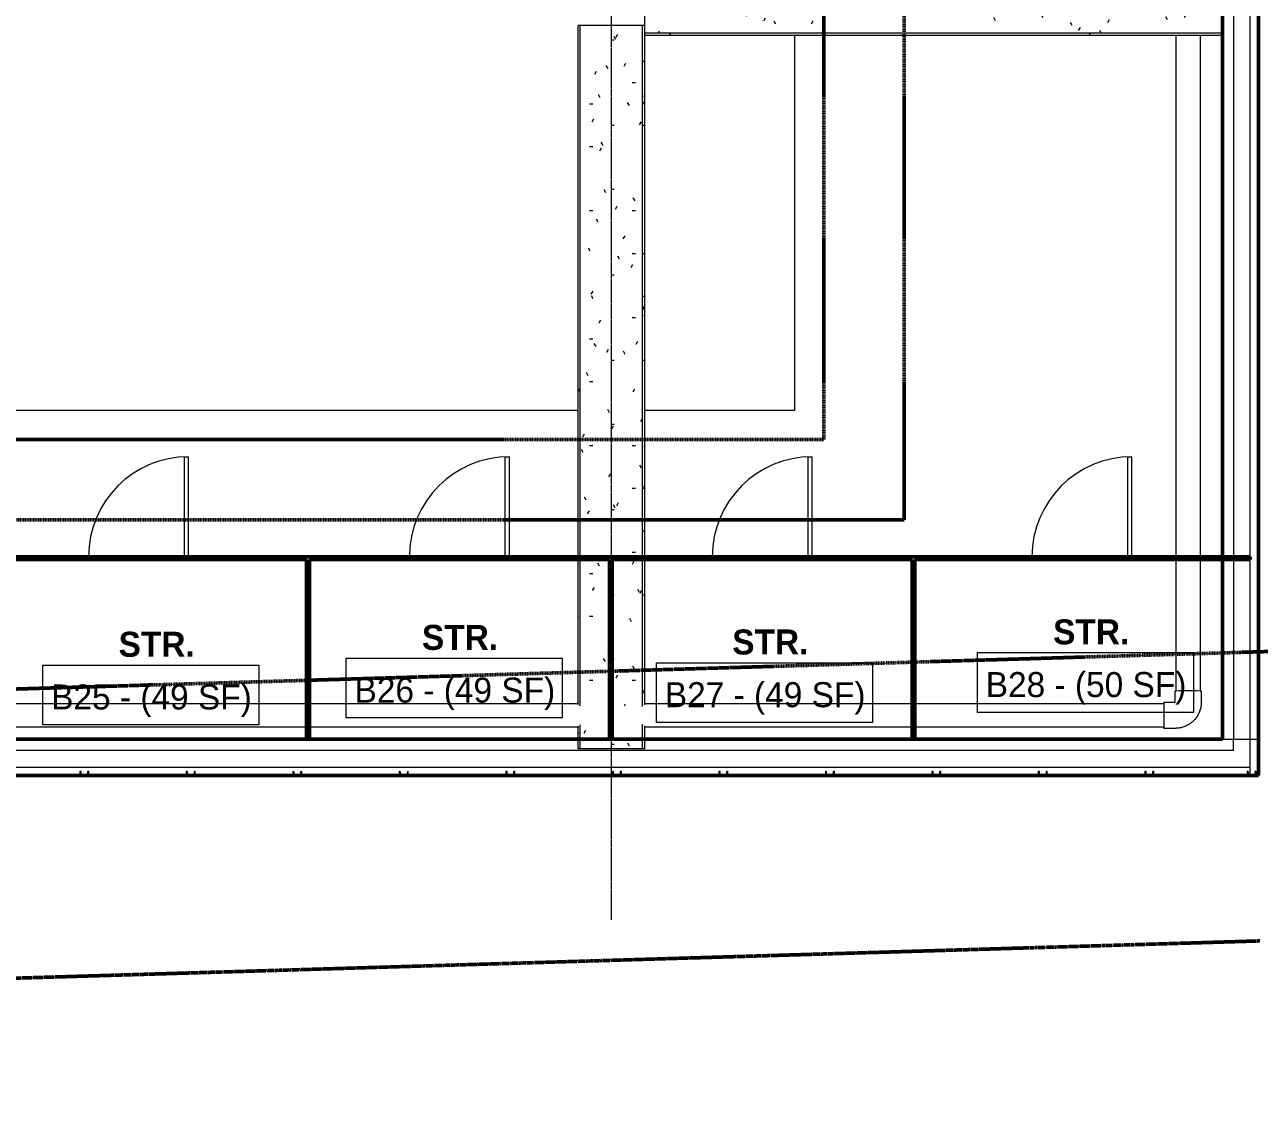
# Model space of a CAD drawing. Header units: inches. Extents: x -4235 to -464, y 9706 to 12365.
# Drawn here: x -2384.5 to -1940.1, y 9772 to 10158.3 of the extents above; entities that cross this region are included whole.
import ezdxf

# ---------------------------------------------------------------- set-up
doc = ezdxf.new("R2010")
doc.units = ezdxf.units.IN
doc.header["$MEASUREMENT"] = 0
for name, pattern in [('Dash 1_16_', [0.125, 0.0625, -0.0625]), ('Double Dash 3_8_', [1, 0.375, -0.125, 0.125, -0.125, 0.125, -0.125]), ('Grid Line 1_2_', [0.875, 0.5, -0.125, 0.125, -0.125])]:
    doc.linetypes.add(name, pattern=pattern)
for name, color, linetype, lineweight in [('0-1', 7, 'Continuous', 5), ('0-3', 7, 'Continuous', 9), ('A-AREA-IDEN', 2, 'Continuous', 9), ('A-DOOR-2', 7, 'Continuous', 9), ('A-FLOR-5', 192, 'Continuous', 9), ('A-GLAZ-CWMG', 51, 'Continuous', 9), ('A-WALL', 113, 'Continuous', 13), ('C-PROP-LINE', 91, 'Double Dash 3_8_', 50), ('C-PROP-LINE-1', 91, 'Dash 1_16_', 50), ('P-PIPE-1', 7, 'Continuous', 9), ('P-PIPE-2', 254, 'Continuous', 9), ('S-BEAM', 12, 'Continuous', 9), ('S-BEAM-1', 9, 'Continuous', 9), ('S-FNDN-1', 250, 'Continuous', 50), ('S-FNDN-3', 50, 'Continuous', 9), ('S-FNDN-5', 32, 'Continuous', 50), ('S-FNDN-6', 32, 'Continuous', 9), ('S-GRID-1', 1, 'Grid Line 1_2_', 9)]:
    doc.layers.add(name, color=color, linetype=linetype, lineweight=lineweight)
doc.styles.add('Century Gothic', font='ufonts.com_century-gothic.ttf', dxfattribs={"height": 9})
doc.styles.add('Century Gothic_B', font='GOTHICB.TTF', dxfattribs={"height": 9})

# ---------------------------------------------------------------- blocks, each defined once
blk = doc.blocks.new('CHAINLINK GATE - CHAINLINK GATE-2199385-BACKGROUND - RCP - BASEMENT FLOOR')
at = {"layer": 'A-DOOR-2'}
for p, q in [((16.5, 36.5), (18, 36.5)), ((16.5, 0.5), (16.5, 36.5)), ((18, 0.5), (18, 36.5)), ((16.5, 0.5), (18, 0.5))]:
    blk.add_line(p, q, dxfattribs=at)
blk.add_arc((18, 0.5), 36, 90, 180, dxfattribs=at)
blk = doc.blocks.new('Elbow - PVC - Sch 40 - Standard-V3-BACKGROUND - RCP - BASEMENT FLOOR')
at = {"layer": 'P-PIPE-1'}
for p, q in [((-1970.35, 9914.52), (-1970.35, 9918.52)), ((-1960.97, 9918.52), (-1960.97, 9914.52)), ((-1974.38, 9914.49), (-1970.38, 9914.49)), ((-1970.38, 9905.11), (-1974.38, 9905.11))]:
    blk.add_line(p, q, dxfattribs=at)
at = {"layer": 'P-PIPE-1', "flags": 128}
for points in [[(-1970.38, 9914.49), (-1970.38, 9914.49), (-1970.38, 9914.49), (-1970.38, 9914.49), (-1970.37, 9914.49), (-1970.37, 9914.49), (-1970.37, 9914.49), (-1970.37, 9914.49), (-1970.37, 9914.49), (-1970.37, 9914.49), (-1970.37, 9914.49), (-1970.37, 9914.49), (-1970.37, 9914.49), (-1970.36, 9914.49), (-1970.36, 9914.49), (-1970.36, 9914.49), (-1970.36, 9914.49), (-1970.36, 9914.49), (-1970.36, 9914.49), (-1970.36, 9914.5), (-1970.36, 9914.5)], [(-1970.36, 9914.5), (-1970.36, 9914.5), (-1970.36, 9914.5), (-1970.36, 9914.5), (-1970.35, 9914.5), (-1970.35, 9914.5), (-1970.35, 9914.5), (-1970.35, 9914.5), (-1970.35, 9914.5), (-1970.35, 9914.5), (-1970.35, 9914.51), (-1970.35, 9914.51), (-1970.35, 9914.51), (-1970.35, 9914.51), (-1970.35, 9914.51), (-1970.35, 9914.51), (-1970.35, 9914.51), (-1970.35, 9914.51), (-1970.35, 9914.52), (-1970.35, 9914.52), (-1970.35, 9914.52)], [(-1960.97, 9914.52), (-1960.98, 9914.14), (-1961, 9913.77), (-1961.04, 9913.39), (-1961.09, 9913.02), (-1961.16, 9912.65), (-1961.24, 9912.28), (-1961.34, 9911.92), (-1961.45, 9911.56), (-1961.58, 9911.2), (-1961.72, 9910.85), (-1961.87, 9910.51), (-1962.04, 9910.17), (-1962.22, 9909.84), (-1962.41, 9909.52), (-1962.62, 9909.21), (-1962.84, 9908.9), (-1963.07, 9908.6), (-1963.31, 9908.32), (-1963.56, 9908.04), (-1963.73, 9907.87)], [(-1963.73, 9907.87), (-1964, 9907.61), (-1964.28, 9907.36), (-1964.57, 9907.12), (-1964.87, 9906.89), (-1965.18, 9906.68), (-1965.5, 9906.48), (-1965.83, 9906.29), (-1966.16, 9906.11), (-1966.5, 9905.95), (-1966.84, 9905.8), (-1967.2, 9905.67), (-1967.55, 9905.55), (-1967.91, 9905.44), (-1968.28, 9905.35), (-1968.65, 9905.27), (-1969.02, 9905.21), (-1969.39, 9905.16), (-1969.76, 9905.13), (-1970.14, 9905.12), (-1970.38, 9905.11)]]:
    blk.add_lwpolyline(points, dxfattribs=at)
at = {"layer": 'P-PIPE-1'}
for centre, major_axis, start_param, end_param in [((-1965.66, 9918.52), (4.69, 0), 6.27277, 9.414362), ((-1974.38, 9909.8), (0, 4.69), 0.010416, 0.382599), ((-1974.38, 9909.8), (0, 4.69), 3.152008, 6.293601), ((-1974.38, 9909.8), (0, 4.69), 2.759638, 3.141593)]:
    blk.add_ellipse(centre, major_axis=major_axis, ratio=0.010416, start_param=start_param, end_param=end_param, dxfattribs=at)
blk = doc.blocks.new('CTR - 1st Phase - Common Walls_rvt-1-BACKGROUND - RCP - BASEMENT FLOOR')
at = {"layer": 'P-PIPE-1'}
for p, q in [((-1969.97, 9966.88), (-1969.97, 10154.6)), ((-1961.35, 10154.6), (-1961.35, 9966.88)), ((-1969.97, 9918.52), (-1969.97, 9965.88)), ((-1961.35, 9965.88), (-1961.35, 9918.52)), ((-2391.02, 9914.11), (-2283.02, 9914.11)), ((-2282.02, 9914.11), (-2185.06, 9914.11)), ((-2161.35, 9914.11), (-2065.02, 9914.11)), ((-2064.02, 9914.11), (-1974.38, 9914.11)), ((-2283.02, 9905.49), (-2391.02, 9905.49)), ((-2185.06, 9905.49), (-2282.02, 9905.49)), ((-2065.02, 9905.49), (-2161.35, 9905.49)), ((-1974.38, 9905.49), (-2064.02, 9905.49))]:
    blk.add_line(p, q, dxfattribs=at)
for start_param, end_param in [(4.712389, 6.283185), (3.141593, 4.712389)]:
    blk.add_ellipse((-1974.38, 9909.8), major_axis=(0, 4.31), ratio=0.010416, start_param=start_param, end_param=end_param, dxfattribs=at)
at = {"layer": 'P-PIPE-2'}
for p, q in [((-1969.97, 9965.88), (-1969.97, 9966.88)), ((-1961.35, 9966.88), (-1961.35, 9965.88)), ((-2283.02, 9914.11), (-2282.02, 9914.11)), ((-2065.02, 9914.11), (-2064.02, 9914.11)), ((-2282.02, 9905.49), (-2283.02, 9905.49)), ((-2064.02, 9905.49), (-2065.02, 9905.49))]:
    blk.add_line(p, q, dxfattribs=at)
at = {"layer": 'S-FNDN-1'}
for p, q in [((-2421.52, 9966.88), (-2361.52, 9966.88)), ((-2361.52, 9965.88), (-2391.02, 9965.88)), ((-2361.52, 9966.88), (-2325.52, 9966.88)), ((-2325.52, 9965.88), (-2361.52, 9965.88)), ((-2325.52, 9966.88), (-2246.02, 9966.88)), ((-2283.02, 9965.88), (-2325.52, 9965.88)), ((-2283.02, 9901.19), (-2283.02, 9965.88)), ((-2282.02, 9965.88), (-2282.02, 9901.19)), ((-2246.02, 9965.88), (-2282.02, 9965.88)), ((-2246.02, 9966.88), (-2210.02, 9966.88)), ((-2210.02, 9965.88), (-2246.02, 9965.88)), ((-2210.02, 9966.88), (-2137.02, 9966.88)), ((-2174.02, 9965.88), (-2210.02, 9965.88)), ((-2174.02, 9901.19), (-2174.02, 9965.88)), ((-2173.02, 9965.88), (-2173.02, 9901.19)), ((-2137.02, 9965.88), (-2173.02, 9965.88)), ((-2137.02, 9966.88), (-2101.02, 9966.88)), ((-2101.02, 9965.88), (-2137.02, 9965.88)), ((-2101.02, 9966.88), (-2021.92, 9966.88)), ((-2065.02, 9965.88), (-2101.02, 9965.88)), ((-2065.02, 9901.19), (-2065.02, 9965.88)), ((-2064.02, 9965.88), (-2064.02, 9901.19)), ((-2021.92, 9965.88), (-2064.02, 9965.88)), ((-2021.92, 9966.88), (-1985.92, 9966.88)), ((-1985.92, 9965.88), (-2021.92, 9965.88)), ((-1985.92, 9966.88), (-1943.32, 9966.88)), ((-1943.32, 9965.88), (-1985.92, 9965.88)), ((-1943.32, 9966.88), (-1943.32, 9965.88)), ((-2282.02, 9901.19), (-2283.02, 9901.19)), ((-2173.02, 9901.19), (-2174.02, 9901.19)), ((-2064.02, 9901.19), (-2065.02, 9901.19))]:
    blk.add_line(p, q, dxfattribs=at)
at = {"layer": 'S-FNDN-3'}
for p, q in [((-1949.32, 9966.88), (-1943.32, 9966.88)), ((-1943.32, 9965.88), (-1949.32, 9965.88)), ((-1943.32, 9966.88), (-1943.32, 9965.88))]:
    blk.add_line(p, q, dxfattribs=at)
at = {"layer": '0-3'}
for name, p in [('CHAINLINK GATE - CHAINLINK GATE-2199385-BACKGROUND - RCP - BASEMENT FLOOR', (-2343.52, 9966.38)), ('CHAINLINK GATE - CHAINLINK GATE-2199385-BACKGROUND - RCP - BASEMENT FLOOR', (-2228.02, 9966.38)), ('CHAINLINK GATE - CHAINLINK GATE-2199385-BACKGROUND - RCP - BASEMENT FLOOR', (-2119.02, 9966.38)), ('CHAINLINK GATE - CHAINLINK GATE-2199385-BACKGROUND - RCP - BASEMENT FLOOR', (-2003.92, 9966.38)), ('Elbow - PVC - Sch 40 - Standard-V3-BACKGROUND - RCP - BASEMENT FLOOR', (0, 0))]:
    blk.add_blockref(name, p, dxfattribs=at)
blk = doc.blocks.new('Beam 2 Levels_01 - _B_-2914355-BACKGROUND - RCP - BASEMENT FLOOR')
at = {"layer": 'S-BEAM-1'}
h = blk.add_hatch(dxfattribs=at)
h.set_pattern_fill('FP_59', color=256, style=0, pattern_type=2)
h.set_pattern_definition([(0, (2060.074, -5099.692), (30.72, 5.431), [1.267, -21.773, 1.267, -21.773, -122.88]), (0, (2060.074, -5099.692), (30.72, 5.431), [-46.08, 1.267, -44.813, 1.267, -21.773, -53.76]), (0, (2060.074, -5099.692), (30.72, 5.431), [-115.2, 1.267, -14.093, 1.267, -37.133]), (129.232, (2071.594, -5096.977), (-22.011341, 16.097085), [1.002, -17.213, 1.002, -114.358]), (129.232, (2071.594, -5096.977), (-22.011341, 16.097085), [-19.217, -17.213, 1.002, -35.428, -60.716]), (129.232, (2071.594, -5096.977), (-22.011341, 16.097085), [-72.859, 1.002, -17.213, 1.002, -41.499]), (129.232, (2071.594, -5096.977), (-22.011341, 16.097085), [-92.075, -11.141, 1.002, -29.356]), (230.768, (2075.434, -5086.116), (-8.709237, -21.527142), [1.002, -17.213, 1.002, -114.358]), (230.768, (2075.434, -5086.116), (-8.709237, -21.527142), [-19.217, -17.213, 1.002, -35.428, -60.716]), (230.768, (2075.434, -5086.116), (-8.709237, -21.527142), [-72.859, 1.002, -17.213, 1.002, -41.499]), (230.768, (2075.434, -5086.116), (-8.709237, -21.527142), [-92.075, -11.141, 1.002, -29.356])])
h.paths.add_polyline_path([(-101.26, 11.21), (106.24, 11.21), (106.24, 12), (-101.26, 12)], flags=0)
h = blk.add_hatch(dxfattribs=at)
h.set_pattern_fill('FP_58', color=256, style=0, pattern_type=2)
h.set_pattern_definition([(0, (2060.074, -10166.597), (30.72, 7.68), [1.267, -21.773, 1.267, -21.773, -122.88]), (0, (2060.074, -10166.597), (30.72, 7.68), [-46.08, 1.267, -44.813, 1.267, -21.773, -53.76]), (0, (2060.074, -10166.597), (30.72, 7.68), [-115.2, 1.267, -14.093, 1.267, -37.133]), (120, (2071.594, -10162.757), (-22.011075, 22.7643004), [1.267, -21.773, 1.267, -21.773, -122.88]), (120, (2071.594, -10162.757), (-22.011075, 22.7643004), [-46.08, 1.267, -44.813, 1.267, -21.773, -53.76]), (120, (2071.594, -10162.757), (-22.011075, 22.7643004), [-115.2, 1.267, -14.093, 1.267, -37.133]), (240, (2075.434, -10147.397), (-8.708925, -30.4443004), [1.267, -21.773, 1.267, -21.773, -122.88]), (240, (2075.434, -10147.397), (-8.708925, -30.4443004), [-46.08, 1.267, -44.813, 1.267, -21.773, -53.76]), (240, (2075.434, -10147.397), (-8.708925, -30.4443004), [-115.2, 1.267, -14.093, 1.267, -37.133])])
h.paths.add_polyline_path([(-101.26, -11.21), (106.24, -11.21), (106.24, 11.21), (-101.26, 11.21)], flags=0)
h = blk.add_hatch(dxfattribs=at)
h.set_pattern_fill('FP_57', color=256, style=0, pattern_type=2)
h.set_pattern_definition([(0, (2060.074, -5066.905), (30.72, 5.431), [1.267, -21.773, 1.267, -21.773, -122.88]), (0, (2060.074, -5066.905), (30.72, 5.431), [-46.08, 1.267, -44.813, 1.267, -21.773, -53.76]), (0, (2060.074, -5066.905), (30.72, 5.431), [-115.2, 1.267, -14.093, 1.267, -37.133]), (129.232, (2071.594, -5064.189), (-22.011341, 16.097085), [1.002, -17.213, 1.002, -114.358]), (129.232, (2071.594, -5064.189), (-22.011341, 16.097085), [-19.217, -17.213, 1.002, -35.428, -60.716]), (129.232, (2071.594, -5064.189), (-22.011341, 16.097085), [-72.859, 1.002, -17.213, 1.002, -41.499]), (129.232, (2071.594, -5064.189), (-22.011341, 16.097085), [-92.075, -11.141, 1.002, -29.356]), (230.768, (2075.434, -5053.328), (-8.709237, -21.527142), [1.002, -17.213, 1.002, -114.358]), (230.768, (2075.434, -5053.328), (-8.709237, -21.527142), [-19.217, -17.213, 1.002, -35.428, -60.716]), (230.768, (2075.434, -5053.328), (-8.709237, -21.527142), [-72.859, 1.002, -17.213, 1.002, -41.499]), (230.768, (2075.434, -5053.328), (-8.709237, -21.527142), [-92.075, -11.141, 1.002, -29.356])])
h.paths.add_polyline_path([(-101.25, -12), (106.24, -12), (106.24, -11.21), (-101.26, -11.21), (-101.26, -11.99)], flags=0)
at = {"layer": 'S-BEAM'}
for p, q in [((-101.26, 12), (-101.26, 11.21)), ((-101.26, 12), (106.24, 12)), ((-101.26, 11.21), (-101.26, -11.21)), ((-101.26, 11.21), (106.24, 11.21)), ((106.24, 12), (106.24, 11.21)), ((106.24, 11.21), (106.24, -11.21)), ((-101.26, -11.21), (-101.26, -12)), ((-101.26, -11.21), (106.24, -11.21)), ((-101.26, -12), (106.24, -12)), ((106.24, -11.21), (106.24, -12))]:
    blk.add_line(p, q, dxfattribs=at)
blk = doc.blocks.new('Beam 2 Levels_01 - _B_-2543541-BACKGROUND - RCP - BASEMENT FLOOR')
at = {"layer": 'S-BEAM-1'}
h = blk.add_hatch(dxfattribs=at)
h.set_pattern_fill('FP_102', color=256, style=0, pattern_type=2)
h.set_pattern_definition([(90, (10037.893, 1070.268), (-7.68, 21.722), [0.896, -15.396, 0.896, -15.396, -86.889]), (90, (10037.893, 1070.268), (-7.68, 21.722), [-32.583, 0.896, -31.687, 0.896, -15.396, -38.014]), (90, (10037.893, 1070.268), (-7.68, 21.722), [-81.459, 0.896, -9.965, 0.896, -26.257]), (202.208, (10034.053, 1078.414), (-26.0559108, -16.9086766), [1.185, -20.367, 1.185, -135.31]), (202.208, (10034.053, 1078.414), (-26.0559108, -16.9086766), [-22.737, -20.367, 1.185, -41.919, -71.84]), (202.208, (10034.053, 1078.414), (-26.0559108, -16.9086766), [-86.208, 1.185, -20.367, 1.185, -49.103]), (202.208, (10034.053, 1078.414), (-26.0559108, -16.9086766), [-108.945, -13.183, 1.185, -34.735]), (337.792, (10018.693, 1081.129), (27.152691, -4.8140186), [1.185, -20.367, 1.185, -135.31]), (337.792, (10018.693, 1081.129), (27.152691, -4.8140186), [-22.737, -20.367, 1.185, -41.919, -71.84]), (337.792, (10018.693, 1081.129), (27.152691, -4.8140186), [-86.208, 1.185, -20.367, 1.185, -49.103]), (337.792, (10018.693, 1081.129), (27.152691, -4.8140186), [-108.945, -13.183, 1.185, -34.735])])
h.paths.add_polyline_path([(140.19, 12), (131.87, 12), (131.83, 11.9), (131.31, 11.21), (140.19, 11.21)], flags=0)
h.paths.add_polyline_path([(124.88, 11.21), (124.28, 12), (-120.2, 11.99), (-120.2, 11.21), (124.76, 11.21)], flags=0)
h = blk.add_hatch(dxfattribs=at)
h.set_pattern_fill('FP_103', color=256, style=0, pattern_type=2)
h.set_pattern_definition([(90, (10037.893, 2173.324), (-7.68, 30.72), [1.267, -21.773, 1.267, -21.773, -122.88]), (90, (10037.893, 2173.324), (-7.68, 30.72), [-46.08, 1.267, -44.813, 1.267, -21.773, -53.76]), (90, (10037.893, 2173.324), (-7.68, 30.72), [-115.2, 1.267, -14.093, 1.267, -37.133]), (210, (10034.053, 2184.844), (-22.7643004, -22.011075), [1.267, -21.773, 1.267, -21.773, -122.88]), (210, (10034.053, 2184.844), (-22.7643004, -22.011075), [-46.08, 1.267, -44.813, 1.267, -21.773, -53.76]), (210, (10034.053, 2184.844), (-22.7643004, -22.011075), [-115.2, 1.267, -14.093, 1.267, -37.133]), (330, (10018.693, 2188.684), (30.4443004, -8.708925), [1.267, -21.773, 1.267, -21.773, -122.88]), (330, (10018.693, 2188.684), (30.4443004, -8.708925), [-46.08, 1.267, -44.813, 1.267, -21.773, -53.76]), (330, (10018.693, 2188.684), (30.4443004, -8.708925), [-115.2, 1.267, -14.093, 1.267, -37.133])])
h.paths.add_polyline_path([(140.19, -11.21), (140.19, 11.21), (131.31, 11.21), (131.49, -11.21), (140.1, -11.21)], flags=0)
h.paths.add_polyline_path([(124.88, 11.21), (-120.2, 11.21), (-120.2, -11.21), (124.7, -11.21), (124.79, 0.3)], flags=0)
h = blk.add_hatch(dxfattribs=at)
h.set_pattern_fill('FP_104', color=256, style=0, pattern_type=2)
h.set_pattern_definition([(90, (10037.893, 1103.056), (-7.68, 21.722), [0.896, -15.396, 0.896, -15.396, -86.889]), (90, (10037.893, 1103.056), (-7.68, 21.722), [-32.583, 0.896, -31.687, 0.896, -15.396, -38.014]), (90, (10037.893, 1103.056), (-7.68, 21.722), [-81.459, 0.896, -9.965, 0.896, -26.257]), (202.208, (10034.053, 1111.201), (-26.0559108, -16.9086766), [1.185, -20.367, 1.185, -135.31]), (202.208, (10034.053, 1111.201), (-26.0559108, -16.9086766), [-22.737, -20.367, 1.185, -41.919, -71.84]), (202.208, (10034.053, 1111.201), (-26.0559108, -16.9086766), [-86.208, 1.185, -20.367, 1.185, -49.103]), (202.208, (10034.053, 1111.201), (-26.0559108, -16.9086766), [-108.945, -13.183, 1.185, -34.735]), (337.792, (10018.693, 1113.917), (27.152691, -4.8140186), [1.185, -20.367, 1.185, -135.31]), (337.792, (10018.693, 1113.917), (27.152691, -4.8140186), [-22.737, -20.367, 1.185, -41.919, -71.84]), (337.792, (10018.693, 1113.917), (27.152691, -4.8140186), [-86.208, 1.185, -20.367, 1.185, -49.103]), (337.792, (10018.693, 1113.917), (27.152691, -4.8140186), [-108.945, -13.183, 1.185, -34.735])])
h.paths.add_polyline_path([(140.19, -11.21), (131.49, -11.21), (131.83, -11.65), (131.97, -12), (140.19, -12)], flags=0)
h.paths.add_polyline_path([(124.7, -11.21), (-120.2, -11.21), (-120.2, -12), (124.21, -12), (124.36, -11.65)], flags=0)
at = {"layer": 'S-BEAM'}
for p, q in [((-120.2, 11.99), (-120.2, 11.21)), ((-120.2, 11.21), (-120.2, -11.21)), ((71.02, 11.21), (-120.2, 11.21)), ((71.02, 12), (-116.7, 12)), ((71.67, 12), (71.02, 12)), ((71.69, 11.21), (71.02, 11.21)), ((72.02, 12), (71.69, 12)), ((72.02, 11.21), (71.71, 11.21)), ((124.36, 12), (72.02, 12)), ((124.88, 11.21), (72.02, 11.21)), ((136.7, 11.21), (131.31, 11.21)), ((136.7, 12), (131.91, 12)), ((140.19, 12), (136.7, 12)), ((140.19, 11.21), (136.7, 11.21)), ((140.19, 12), (140.19, 11.21)), ((140.19, 11.21), (140.19, -11.21)), ((-120.2, -11.21), (-120.2, -12)), ((71.02, -11.21), (-120.2, -11.21)), ((71.02, -12), (-120.2, -12)), ((72.02, -11.21), (71.02, -11.21)), ((72.02, -12), (71.02, -12)), ((124.7, -11.21), (72.02, -11.21)), ((124.21, -12), (72.02, -12)), ((136.7, -11.21), (131.49, -11.21)), ((136.7, -12), (131.97, -12)), ((140.19, -11.21), (136.7, -11.21)), ((140.19, -12), (136.7, -12)), ((140.19, -11.21), (140.19, -12))]:
    blk.add_line(p, q, dxfattribs=at)
blk = doc.blocks.new('Rectangular Mullion - RAILING POST-2666420-BACKGROUND - RCP - BASEMENT FLOOR')
at = {"layer": 'A-GLAZ-CWMG'}
for p, q in [((-1.5, 0), (-1.5, -1.5)), ((1.5, -1.5), (1.5, 0)), ((-1.5, -1.5), (1.5, -1.5)), ((-1.22, -1.18), (-1.29, -0.21)), ((1.22, -1.18), (-1.22, -1.18)), ((1.29, -0.21), (1.22, -1.18))]:
    blk.add_line(p, q, dxfattribs=at)
for centre, start, end in [((-1.5, -0.21), 359.472, 90), ((1.5, -0.21), 90, 180.528)]:
    blk.add_arc(centre, 0.21, start, end, dxfattribs=at)
blk = doc.blocks.new('Rectangular Mullion - RAILING POST-V19-BACKGROUND - RCP - BASEMENT FLOOR')
at = {"layer": 'A-GLAZ-CWMG'}
for p, q in [((-1.5, 0), (-1.5, -1.5)), ((1.5, -1.5), (1.5, 0)), ((-1.5, -1.5), (1.5, -1.5)), ((-1.23, -1.18), (-1.29, -0.21)), ((1.22, -1.18), (-1.22, -1.18)), ((1.29, -0.21), (1.23, -1.17))]:
    blk.add_line(p, q, dxfattribs=at)
for centre, start, end in [((-1.5, -0.21), 359.472, 90), ((1.5, -0.21), 90, 180.528)]:
    blk.add_arc(centre, 0.21, start, end, dxfattribs=at)
blk = doc.blocks.new('Rectangular Mullion - RAILING POST-V20-BACKGROUND - RCP - BASEMENT FLOOR')
at = {"layer": 'A-GLAZ-CWMG'}
for p, q in [((-1.5, 0), (-1.5, -1.5)), ((1.5, -1.5), (1.5, 0)), ((-1.5, -1.5), (1.5, -1.5)), ((-1.22, -1.18), (-1.29, -0.21)), ((1.22, -1.18), (-1.22, -1.18)), ((1.29, -0.21), (1.22, -1.18))]:
    blk.add_line(p, q, dxfattribs=at)
for centre, start, end in [((-1.5, -0.21), 12.4045, 90), ((1.5, -0.21), 90, 167.5955)]:
    blk.add_arc(centre, 0.21, start, end, dxfattribs=at)
blk = doc.blocks.new('Rectangular Mullion - RAILING POST-V21-BACKGROUND - RCP - BASEMENT FLOOR')
at = {"layer": 'A-GLAZ-CWMG'}
for p, q in [((-1.5, -0.02), (-1.5, -1.5)), ((-1.5, -1.5), (1.5, -1.5)), ((-1.22, -1.18), (-1.29, -0.21)), ((1.22, -1.18), (-1.22, -1.18)), ((1.29, -0.21), (1.22, -1.18)), ((1.5, -1.5), (1.5, 0))]:
    blk.add_line(p, q, dxfattribs=at)
for centre, radius, start, end in [((-1.5, -0.21), 0.211, 77.0674, 90), ((-1.5, -0.21), 0.21, 359.472, 64.1348), ((1.5, -0.21), 0.21, 102.9326, 180.528)]:
    blk.add_arc(centre, radius, start, end, dxfattribs=at)
blk = doc.blocks.new('Rectangular Mullion - RAILING POST-2806289-BACKGROUND - RCP - BASEMENT FLOOR')
at = {"layer": 'A-GLAZ-CWMG'}
for p, q in [((-3, -1.5), (-3, 0)), ((0, 0), (0, -1.5)), ((0, -1.5), (-3, -1.5)), ((-2.79, -0.21), (-2.72, -1.18)), ((-2.72, -1.18), (-0.28, -1.18)), ((-0.28, -1.18), (-0.21, -0.21))]:
    blk.add_line(p, q, dxfattribs=at)
for centre, radius, start, end in [((-3, -0.21), 0.211, 359.472, 90), ((0, -0.21), 0.21, 90, 180.528)]:
    blk.add_arc(centre, radius, start, end, dxfattribs=at)
blk = doc.blocks.new('Family - ___-1878357-BACKGROUND - RCP - BASEMENT FLOOR')
at = {"layer": 'C-PROP-LINE'}
for p, q in [((-2096.45, 9823.93), (-1939.77, 9828.62)), ((-3831.82, 9771.98), (-2096.45, 9823.93))]:
    blk.add_line(p, q, dxfattribs=at)
blk = doc.blocks.new('Family - ___-2835860-BACKGROUND - RCP - BASEMENT FLOOR')
at = {"layer": 'C-PROP-LINE-1'}
for q in [(-2067.92, 10851.39), (-2523.72, 9980.19)]:
    blk.add_line((-2067.92, 9980.19), q, dxfattribs=at)
blk = doc.blocks.new('Family - ___-2835903-BACKGROUND - RCP - BASEMENT FLOOR')
at = {"layer": 'C-PROP-LINE-1'}
for q in [(-2096.82, 10822.49), (-3831.82, 10009.09)]:
    blk.add_line((-2096.82, 10009.09), q, dxfattribs=at)
blk = doc.blocks.new('Family - ___-2835932-BACKGROUND - RCP - BASEMENT FLOOR')
at = {"layer": 'C-PROP-LINE-1'}
for q in [(-2067.92, 10851.39), (-3860.72, 9980.19)]:
    blk.add_line((-2067.92, 9980.19), q, dxfattribs=at)
blk = doc.blocks.new('Family - ___-2855424-BACKGROUND - RCP - BASEMENT FLOOR')
at = {"layer": 'C-PROP-LINE-1'}
blk.add_line((-3987.11, 9871.38), (-600.6, 9972.76), dxfattribs=at)

msp = doc.modelspace()

# ---------------------------------------------------------------- linework, layer by layer
at = {"layer": 'A-AREA-IDEN', "flags": 128}
for points in [[(-2268.76, 9930.38), (-2190.99, 9930.38), (-2190.99, 9908.88), (-2268.76, 9908.88)], [(-2157.08, 9928.73), (-2079.31, 9928.73), (-2079.31, 9907.23), (-2157.08, 9907.23)], [(-2041.56, 9932.36), (-1963.79, 9932.36), (-1963.79, 9910.86), (-2041.56, 9910.86)], [(-2377.97, 9927.9), (-2300.19, 9927.9), (-2300.19, 9906.4), (-2377.97, 9906.4)]]:
    msp.add_lwpolyline(points, close=True, dxfattribs=at)
at = {"layer": 'A-FLOR-5'}
for p, q in [((-1949.32, 11157.19), (-1949.32, 9901.19)), ((-2107.32, 10019.59), (-2107.32, 10154.6)), ((-2488.32, 10019.59), (-2185.32, 10019.59)), ((-2161.32, 10019.59), (-2107.32, 10019.59)), ((-1949.32, 9897.19), (-2634.32, 9897.19))]:
    msp.add_line(p, q, dxfattribs=at)
at = {"layer": 'A-WALL'}
for p, q in [((-1943.32, 9888.19), (-1943.32, 12087.19)), ((-2634.32, 9891.19), (-1943.32, 9891.19))]:
    msp.add_line(p, q, dxfattribs=at)
at = {"layer": 'S-FNDN-5'}
for p, q in [((-1953.32, 9901.19), (-1953.32, 10173.19)), ((-1940.32, 10173.19), (-1940.32, 9888.19)), ((-2634.32, 9901.19), (-1953.32, 9901.19)), ((-1940.32, 9888.19), (-2634.32, 9888.19))]:
    msp.add_line(p, q, dxfattribs=at)
at = {"layer": 'S-FNDN-6'}
for p, q in [((-1953.32, 9901.19), (-1940.32, 9901.19)), ((-1949.32, 9897.19), (-1949.32, 9901.19))]:
    msp.add_line(p, q, dxfattribs=at)
at = {"layer": 'S-GRID-1'}
msp.add_line((-2173.32, 9836.18), (-2173.32, 12302.98), dxfattribs=at)

# ---------------------------------------------------------------- block references
at = {"layer": '0-1'}
msp.add_blockref('CTR - 1st Phase - Common Walls_rvt-1-BACKGROUND - RCP - BASEMENT FLOOR', (0, 0), dxfattribs=at)
at = {"layer": 'A-GLAZ-CWMG', "extrusion": (0, 0, -1)}
for name, p in [('Rectangular Mullion - RAILING POST-2666420-BACKGROUND - RCP - BASEMENT FLOOR', (2363.03, 9889.69)), ('Rectangular Mullion - RAILING POST-2666420-BACKGROUND - RCP - BASEMENT FLOOR', (2324.69, 9889.69)), ('Rectangular Mullion - RAILING POST-V21-BACKGROUND - RCP - BASEMENT FLOOR', (2286.35, 9889.69)), ('Rectangular Mullion - RAILING POST-V20-BACKGROUND - RCP - BASEMENT FLOOR', (2248.02, 9889.69)), ('Rectangular Mullion - RAILING POST-2666420-BACKGROUND - RCP - BASEMENT FLOOR', (2209.68, 9889.69)), ('Rectangular Mullion - RAILING POST-2666420-BACKGROUND - RCP - BASEMENT FLOOR', (2171.34, 9889.69)), ('Rectangular Mullion - RAILING POST-2666420-BACKGROUND - RCP - BASEMENT FLOOR', (2133.01, 9889.69)), ('Rectangular Mullion - RAILING POST-2666420-BACKGROUND - RCP - BASEMENT FLOOR', (2094.67, 9889.69)), ('Rectangular Mullion - RAILING POST-2666420-BACKGROUND - RCP - BASEMENT FLOOR', (2056.33, 9889.69)), ('Rectangular Mullion - RAILING POST-V19-BACKGROUND - RCP - BASEMENT FLOOR', (2018, 9889.69)), ('Rectangular Mullion - RAILING POST-2666420-BACKGROUND - RCP - BASEMENT FLOOR', (1979.66, 9889.69))]:
    msp.add_blockref(name, p, dxfattribs=at)
at = {"layer": 'A-GLAZ-CWMG'}
msp.add_blockref('Rectangular Mullion - RAILING POST-2806289-BACKGROUND - RCP - BASEMENT FLOOR', (-1941.32, 9889.69), dxfattribs=at)
at = {"layer": 'C-PROP-LINE'}
msp.add_blockref('Family - ___-1878357-BACKGROUND - RCP - BASEMENT FLOOR', (0, 0), dxfattribs=at)
at = {"layer": 'C-PROP-LINE-1'}
for name in ['Family - ___-2835860-BACKGROUND - RCP - BASEMENT FLOOR', 'Family - ___-2835932-BACKGROUND - RCP - BASEMENT FLOOR', 'Family - ___-2835903-BACKGROUND - RCP - BASEMENT FLOOR', 'Family - ___-2855424-BACKGROUND - RCP - BASEMENT FLOOR']:
    msp.add_blockref(name, (0, 0), dxfattribs=at)
at = {"layer": 'S-BEAM'}
msp.add_blockref('Beam 2 Levels_01 - _B_-2914355-BACKGROUND - RCP - BASEMENT FLOOR', (-2060.07, 10166.6), dxfattribs=at)
at = {"layer": 'S-BEAM', "rotation": 269.9999999999998}
msp.add_blockref('Beam 2 Levels_01 - _B_-2543541-BACKGROUND - RCP - BASEMENT FLOOR', (-2173.32, 10037.89), dxfattribs=at)

# ---------------------------------------------------------------- texts
at = {"layer": 'A-AREA-IDEN', "char_height": 9, "attachment_point": 1}
for s, insert, width, style in [('STR.', (-2241.5, 9942.35), 27.876, 'Century Gothic_B'), ('STR.', (-2014.3, 9944.33), 27.876, 'Century Gothic_B'), ('STR.', (-2350.7, 9939.87), 27.876, 'Century Gothic_B'), ('STR.', (-2129.81, 9940.69), 27.876, 'Century Gothic_B'), ('B28 - (50 SF)', (-2038.56, 9925.36), 86.658, 'Century Gothic'), ('B25 - (49 SF)', (-2374.97, 9920.9), 86.658, 'Century Gothic'), ('B26 - (49 SF)', (-2265.76, 9923.38), 86.658, 'Century Gothic'), ('B27 - (49 SF)', (-2154.08, 9921.73), 86.658, 'Century Gothic')]:
    msp.add_mtext(s, dxfattribs=dict(at, insert=insert, width=width, style=style))

doc.saveas('drawing.dxf')
